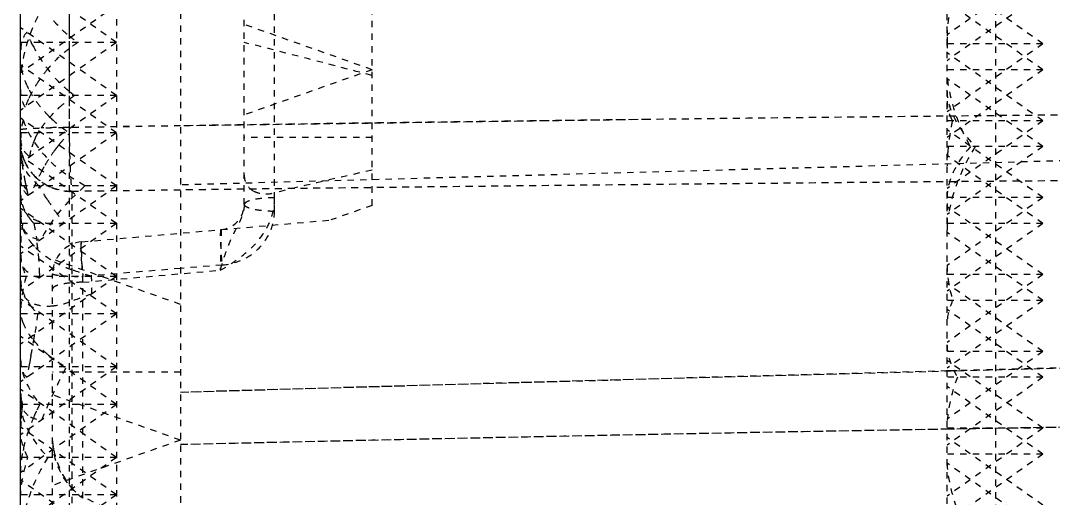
# Model space of a CAD drawing. Header units: millimetres. Extents: x 2089 to 2530, y 1631 to 2074.
# Drawn here: x 2403.78 to 2420.03, y 1813.9 to 1821.41 of the extents above; entities that cross this region are included whole.
import ezdxf

# ---------------------------------------------------------------- set-up
doc = ezdxf.new("R2010")
doc.units = ezdxf.units.MM
doc.linetypes.add('HIDDEN', pattern=[0.2, 0.1, -0.1])
doc.layers.add('DEFAULT_2', color=8, linetype='HIDDEN')

msp = doc.modelspace()

# ---------------------------------------------------------------- linework, layer by layer
at = {"color": 7, "linetype": 'Continuous'}
msp.add_line((2403.781, 1713.577), (2403.781, 2013.577), dxfattribs=at)
at = {"layer": 'DEFAULT_2', "color": 8, "linetype": 'HIDDEN'}
for p, q in [((2418.354, 1804.815), (2418.354, 1868.146)), ((2406.294, 1857.933), (2406.294, 1775.063)), ((2419.122, 1808.3), (2419.121, 1855.52)), ((2405.289, 1854.83), (2405.289, 1774.058)), ((2409.309, 1818.504), (2409.309, 1850.963)), ((2407.298, 1818.52), (2407.298, 1850.685)), ((2407.775, 1818.414), (2407.772, 1827.357)), ((2404.543, 1822.885), (2404.544, 1820.297)), ((2404.55, 1809.323), (2404.55, 1822.565)), ((2419.861, 1822.25), (2418.354, 1821.184)), ((2405.289, 1821.063), (2403.781, 1822.129)), ((2419.861, 1821.042), (2418.354, 1822.108)), ((2419.861, 1821.844), (2418.354, 1820.778)), ((2419.861, 1820.636), (2418.354, 1821.702)), ((2405.289, 1821.652), (2403.781, 1820.586)), ((2405.289, 1820.23), (2403.781, 1821.296)), ((2409.309, 1820.636), (2407.298, 1821.347)), ((2405.289, 1821.063), (2403.781, 1819.997)), ((2405.289, 1821.063), (2403.781, 1821.063)), ((2419.861, 1821.042), (2418.354, 1819.976)), ((2419.861, 1821.042), (2418.358, 1821.042)), ((2404.543, 1820.965), (2404.543, 1819.728)), ((2419.861, 1819.834), (2418.354, 1820.9)), ((2405.289, 1819.642), (2403.781, 1820.708)), ((2409.309, 1820.636), (2407.298, 1819.926)), ((2419.861, 1820.636), (2418.354, 1820.636)), ((2419.861, 1820.636), (2418.354, 1819.57)), ((2419.861, 1819.428), (2418.354, 1820.494)), ((2405.289, 1820.23), (2403.781, 1819.164)), ((2405.289, 1820.23), (2403.781, 1820.23)), ((2404.628, 1820.23), (2404.605, 1820.213)), ((2404.606, 1820.248), (2404.628, 1820.23)), ((2404.543, 1820.168), (2404.543, 1820.022)), ((2404.543, 1820.022), (2404.543, 1819.728)), ((2405.289, 1818.809), (2403.781, 1819.875)), ((2406.294, 1819.752), (2404.543, 1819.728)), ((2413.645, 1819.854), (2406.294, 1819.752)), ((2419.861, 1819.834), (2418.354, 1819.834)), ((2419.861, 1819.834), (2418.354, 1818.768)), ((2405.289, 1819.642), (2403.781, 1818.576)), ((2405.289, 1819.642), (2403.781, 1819.642)), ((2419.861, 1818.626), (2418.354, 1819.692)), ((2409.309, 1819.57), (2407.298, 1819.57)), ((2419.861, 1819.428), (2418.354, 1819.428)), ((2419.861, 1819.428), (2418.354, 1818.362)), ((2405.289, 1818.22), (2403.781, 1819.286)), ((2425.415, 1819.347), (2406.294, 1818.825)), ((2419.861, 1818.22), (2418.354, 1819.286)), ((2404.79, 1818.809), (2404.55, 1818.958)), ((2405.289, 1818.809), (2403.781, 1817.743)), ((2405.289, 1818.809), (2403.781, 1818.809)), ((2404.79, 1818.809), (2404.55, 1818.58)), ((2403.889, 1818.69), (2403.896, 1818.657)), ((2406.293, 1818.746), (2404.585, 1818.723)), ((2404.585, 1818.723), (2404.585, 1813.028)), ((2419.861, 1818.626), (2418.354, 1818.626)), ((2419.861, 1818.626), (2418.354, 1817.56)), ((2405.289, 1817.388), (2403.781, 1818.454)), ((2409.309, 1818.504), (2408.659, 1818.275)), ((2419.861, 1817.418), (2418.354, 1818.484)), ((2405.289, 1818.22), (2403.781, 1817.154)), ((2405.289, 1818.22), (2403.781, 1818.22)), ((2404.742, 1817.932), (2408.659, 1818.275)), ((2419.861, 1818.22), (2418.354, 1818.22)), ((2419.861, 1818.22), (2418.354, 1817.154)), ((2419.861, 1817.012), (2418.354, 1818.078)), ((2405.289, 1816.799), (2403.781, 1817.865)), ((2406.294, 1816.948), (2404.33, 1817.642)), ((2404.76, 1817.297), (2406.918, 1817.486)), ((2406.294, 1817.513), (2404.892, 1817.398)), ((2406.949, 1817.567), (2406.294, 1817.513)), ((2405.289, 1817.388), (2403.781, 1816.322)), ((2405.289, 1817.388), (2403.781, 1817.388)), ((2404.284, 1799.357), (2404.284, 1817.431)), ((2404.892, 1817.398), (2404.76, 1817.387)), ((2404.76, 1813.902), (2404.76, 1817.387)), ((2419.861, 1817.418), (2418.354, 1817.418)), ((2419.861, 1817.418), (2418.354, 1816.352)), ((2419.861, 1816.21), (2418.354, 1817.276)), ((2405.289, 1815.966), (2403.781, 1817.032)), ((2419.861, 1817.012), (2418.354, 1817.012)), ((2419.861, 1817.012), (2418.354, 1815.946)), ((2419.861, 1815.803), (2418.354, 1816.869)), ((2405.289, 1816.799), (2403.781, 1815.733)), ((2405.289, 1816.799), (2403.781, 1816.799)), ((2405.289, 1815.378), (2403.781, 1816.444)), ((2419.861, 1816.21), (2418.354, 1816.21)), ((2419.861, 1816.21), (2418.354, 1815.144)), ((2403.926, 1816.054), (2403.919, 1816.017)), ((2403.942, 1816.141), (2403.926, 1816.054)), ((2419.861, 1815.002), (2418.354, 1816.068)), ((2405.289, 1815.966), (2403.781, 1814.901)), ((2405.289, 1815.966), (2403.781, 1815.966)), ((2406.294, 1815.882), (2404.284, 1815.882)), ((2418.465, 1815.906), (2418.354, 1815.903)), ((2418.513, 1815.907), (2418.465, 1815.906)), ((2419.861, 1815.803), (2418.354, 1815.803)), ((2419.861, 1815.803), (2418.354, 1814.737)), ((2405.289, 1814.545), (2403.781, 1815.611)), ((2406.294, 1814.816), (2404.284, 1815.526)), ((2419.861, 1814.595), (2418.354, 1815.661)), ((2405.289, 1815.378), (2403.781, 1815.378)), ((2405.289, 1815.378), (2403.783, 1814.308)), ((2421.871, 1815.045), (2418.354, 1814.988)), ((2405.289, 1813.956), (2403.781, 1815.022)), ((2419.861, 1815.002), (2418.354, 1815.002)), ((2419.861, 1815.002), (2418.354, 1813.936)), ((2406.294, 1814.816), (2404.284, 1814.105)), ((2419.861, 1813.793), (2418.354, 1814.859)), ((2405.289, 1814.545), (2403.781, 1814.545)), ((2405.289, 1814.545), (2403.781, 1813.479)), ((2419.861, 1814.595), (2418.354, 1814.595)), ((2419.861, 1814.595), (2418.354, 1813.529)), ((2419.861, 1813.387), (2418.354, 1814.453)), ((2405.289, 1813.124), (2403.781, 1814.19)), ((2405.289, 1813.956), (2403.781, 1813.956)), ((2405.289, 1813.956), (2403.781, 1812.891)), ((2405.106, 1813.75), (2404.76, 1813.929))]:
    msp.add_line(p, q, dxfattribs=at)
for centre, radius, start, end in [((2418.996, 1820.971), 0.642, 173.6374, 179.8989), ((2406.055, 1822.07), 2.334, 206.7014, 220.7261), ((2404.519, 1820.782), 0.739, 185.9742, 189.7585), ((2405.869, 1819.249), 2.173, 139.8102, 145.0822), ((2405.853, 1819.262), 2.152, 138.7172, 139.8048), ((2405.137, 1820.978), 1.389, 203.1317, 208.5622), ((2405.789, 1819.302), 2.076, 146.1159, 152.0728), ((2405.861, 1819.254), 2.164, 145.0781, 146.1357), ((2405.611, 1819.398), 1.874, 152.1148, 155.5701), ((2405.42, 1819.484), 1.665, 155.5441, 160.2071), ((2405.558, 1821.237), 1.884, 215.8925, 222.3473), ((2405.614, 1821.286), 1.959, 222.3024, 225.1917), ((2442.832, -626.176), 2446.204, 90.396766, 90.896844), ((2440.705, -410.107), 2230.125, 90.432238, 90.695232), ((2405.624, 1821.296), 1.972, 225.1894, 226.8221), ((2419.362, 1820.29), 1.033, 204.4118, 206.2035), ((2404.521, 1819.493), 0.74, 180.026, 203.0517), ((2404.783, 1819.182), 0.86, 160.7167, 163.6955), ((2404.85, 1819.158), 0.931, 153.7628, 160.6636), ((2406.201, 1817.992), 2.334, 140.7535, 142.9757), ((2406.582, 1819.529), 2.803, 185.0587, 186.702), ((2406.513, 1817.758), 2.724, 143.7437, 147.4469), ((2406.401, 1817.839), 2.586, 142.954, 143.7329), ((2406.959, 1819.572), 3.183, 186.6793, 187.3057), ((2404.551, 1819.507), 0.774, 203.1621, 225.2862), ((2406.748, 1817.615), 2.999, 150.077, 151.3742), ((2406.633, 1817.681), 2.866, 147.4451, 150.0849), ((2410.683, 1820.212), 6.962, 190.5956, 191.4893), ((2406.791, 1817.59), 3.048, 151.3709, 158.7578), ((2442.872, -1039.421), 2858.401, 90.340383, 90.767476), ((2413.222, 1820.725), 9.552, 191.471, 191.8199), ((2417.516, 1821.625), 13.939, 191.8269, 192.1551), ((2442.8, -1034.035), 2853.015, 90.379951, 90.73317), ((2408.72, 1821.53), 5.389, 212.9597, 215.4015), ((2406.897, 1818.524), 0.402, 275, 0), ((2404.616, 1818.823), 0.869, 211.5176, 216.6725), ((2404.724, 1818.904), 1.004, 216.6764, 222.9064), ((2408.699, 1821.507), 5.358, 215.3339, 217.767), ((2404.815, 1818.62), 1.115, 220.9351, 222.6957), ((2399.428, 1817.273), 4.656, 6.7321, 8.3258), ((2399.847, 1817.322), 4.235, 4.4364, 6.738), ((2404.786, 1817.431), 0.502, 95, 180), ((2400.08, 1817.341), 4.001, 1.1773, 4.423), ((2412.624, 1818.12), 7.898, 183.8361, 184.9821), ((2400.129, 1817.342), 3.952, 0.3478, 1.1714), ((2404.779, 1822.511), 5.124, 267.802, 269.7864), ((2412.876, 1818.139), 8.151, 184.9616, 185.2899), ((2404.787, 1817.557), 1.056, 212.6934, 214.5915), ((2404.842, 1817.595), 1.124, 214.5908, 216.4529), ((2387.407, 1819.25), 16.826, 349.3499, 350.2036), ((2393.669, 1818.159), 10.469, 350.2584, 350.7354), ((2446.722, 1807.871), 43.571, 169.2257, 169.5124), ((2405.305, 1817.49), 1.723, 230.2555, 242.134), ((2508.723, -1677.201), 3494.267, 91.366075, 91.679782), ((2530.147, -2407.686), 4225.068, 91.516191, 91.679801), ((2404.497, 1815.587), 0.719, 191.7562, 195.0218), ((2408.119, 1814.812), 4.347, 172.5249, 173.6219), ((2404.562, 1815.604), 0.786, 194.9998, 196.7492), ((2406.82, 1813.966), 3.081, 152.7373, 155.0145), ((2406.767, 1814.951), 2.988, 174.3324, 176.7647), ((2407.5, 1814.882), 3.723, 173.6337, 174.3889), ((2406.801, 1813.976), 3.06, 155.0152, 156.7343), ((2406.773, 1813.988), 3.029, 156.7312, 160.2926), ((2450.45, -77.327), 1892.587, 90.758194, 91.336902), ((2406.703, 1814.013), 2.955, 160.2951, 161.1099), ((2450.385, -74.494), 1889.754, 90.971209, 91.336944), ((2406.006, 1814.211), 2.229, 167.6252, 168.5158), ((2418.901, 1814.426), 0.548, 177.1548, 180.0201)]:
    msp.add_arc(centre, radius, start, end, dxfattribs=at)
for centre, major_axis, ratio, start_param, end_param in [((2419.158, 1821.887), (0.583, 1.242), 0.445634, 1.811117, 2.382069), ((2404.585, 1821.178), (0.583, 1.242), 0.445633, 1.394909, 2.259094), ((3181.911, 1797.525), (1041.523, -449.615), 0.327635, -2.261907, -2.261718), ((3119.693, 1797.35), (1049.187, 455.269), 0.324736, 2.17154, 2.171711), ((2393.45, 1817.966), (34.927, -6.358), 0.16746, 1.130206, 1.193773), ((2419.158, 1820.427), (-0.583, 1.242), 0.445634, 0.759523, 0.858674), ((2404.585, 1819.889), (-0.583, 1.242), 0.445633, 0.666507, 0.759523), ((2404.585, 1821.138), (0.705, 0.737), 0.52395, -3.642384, -3.519409), ((2419.158, 1819.911), (-0.583, 1.242), 0.445633, 0.891996, 1.755205), ((3180.821, 1797.522), (1041.527, -449.617), 0.327635, -2.260367, -2.260278), ((2419.158, 1819.823), (-0.705, 0.737), 0.52395, 0.500791, 1.606244), ((3120.796, 1797.353), (1049.19, 455.27), 0.324736, 2.173041, 2.17312), ((2404.585, 1818.832), (-0.583, 1.242), 0.445633, 0.439033, 0.759523), ((2404.585, 1819.615), (-0.705, 0.737), 0.52395, 0.821282, 2.027955), ((2419.158, 1819.114), (0.705, 0.737), 0.52395, 1.645119, 2.640801), ((2419.158, 1818.819), (0.583, 1.242), 0.445634, 1.276617, 2.130295), ((2404.585, 1819.481), (0.705, 0.737), 0.52395, 2.640801, 3.300306), ((2417.608, 1815.564), (29.865, 5.437), 0.16746, 1.821805, 1.875688), ((2404.585, 1817.569), (0.583, 1.242), 0.445633, 7.138092, 7.737892), ((2419.158, 1819.003), (0.705, 0.737), 0.52395, -3.642384, -3.39061), ((2404.585, 1817.957), (-0.705, 0.737), 0.52395, 6.783977, 7.063859), ((2404.585, 1818.794), (0.705, 0.737), 0.52395, -3.642384, -2.715021), ((2419.158, 1817.83), (-0.705, 0.737), 0.52395, 0.500791, 0.61419), ((2404.585, 1818.626), (0.583, 1.242), 0.445633, -4.180998, -3.901116), ((2419.158, 1818.819), (0.583, 1.242), 0.445634, 2.268671, 2.382069), ((2404.585, 1817.27), (-0.705, 0.737), 0.52395, 0.500792, 0.962962), ((2405.388, 1812.953), (11.97, -4.753), 0.310029, 1.734328, 1.759918), ((2419.158, 1816.843), (-0.583, 1.242), 0.445633, 0.759523, 1.231077), ((2404.585, 1817.569), (0.583, 1.242), 0.445633, 1.919899, 2.382069), ((2392.843, 1812.953), (11.97, 4.753), 0.310029, -0.146468, -0.081447), ((2405.189, 1812.953), (11.97, 4.753), 0.310029, 1.472286, 1.498412), ((2419.158, 1817.121), (0.705, 0.737), 0.52395, 2.169247, 2.640801), ((2419.158, 1815.838), (-0.705, 0.737), 0.52395, 0.500791, 1.147654), ((2404.585, 1815.613), (-0.705, 0.737), 0.52395, 6.783977, 7.678131), ((2419.158, 1815.75), (0.583, 1.242), 0.445634, 1.735207, 2.382069), ((2404.585, 1814.926), (-0.705, 0.737), 0.52395, 0.500792, 1.586273), ((2404.786, 1814.568), (-0.279, 0.668), 0.625763, 0.982147, 2.500583), ((2404.585, 1813.959), (0.583, 1.242), 0.445633, 1.296588, 2.151586), ((2419.158, 1813.774), (-0.583, 1.242), 0.445633, 0.800509, 1.674388)]:
    msp.add_ellipse(centre, major_axis=major_axis, ratio=ratio, start_param=start_param, end_param=end_param, dxfattribs=at)
for points, knots in [([(2404.544, 1831.779), (2404.544, 1830.895), (2404.542, 1827.359), (2404.543, 1823.822), (2404.544, 1821.169)], [0, 0, 0, 0, 0.249901, 1, 1, 1, 1]), ([(2404.297, 1821.406), (2404.316, 1821.385), (2404.392, 1821.301), (2404.476, 1821.223), (2404.543, 1821.169)], [0, 0, 0, 0, 0.246784, 1, 1, 1, 1]), ([(2403.879, 1821.227), (2403.844, 1821.189), (2403.792, 1821.089), (2403.781, 1820.98), (2403.781, 1820.924)], [0, 0, 0, 0, 0.483431, 1, 1, 1, 1]), ([(2403.97, 1821.021), (2403.961, 1821.038), (2403.928, 1821.106), (2403.899, 1821.175), (2403.879, 1821.227)], [0, 0, 0, 0, 0.254969, 1, 1, 1, 1]), ([(2404.543, 1820.966), (2404.514, 1820.945), (2404.404, 1820.859), (2404.304, 1820.761), (2404.236, 1820.682)], [0, 0, 0, 0, 0.253429, 1, 1, 1, 1]), ([(2403.791, 1820.657), (2403.794, 1820.638), (2403.81, 1820.561), (2403.836, 1820.487), (2403.86, 1820.432)], [0, 0, 0, 0, 0.239582, 1, 1, 1, 1]), ([(2404.543, 1820.298), (2404.519, 1820.317), (2404.428, 1820.394), (2404.344, 1820.48), (2404.286, 1820.547)], [0, 0, 0, 0, 0.252993, 1, 1, 1, 1]), ([(2403.853, 1820.048), (2403.84, 1820.069), (2403.794, 1820.161), (2403.781, 1820.265), (2403.781, 1820.343)], [0, 0, 0, 0, 0.240562, 1, 1, 1, 1]), ([(2403.917, 1820.314), (2403.925, 1820.298), (2403.96, 1820.236), (2404, 1820.176), (2404.031, 1820.132)], [0, 0, 0, 0, 0.244791, 1, 1, 1, 1]), ([(2418.354, 1820.14), (2418.354, 1820.124), (2418.357, 1820.058), (2418.373, 1819.992), (2418.389, 1819.944)], [0, 0, 0, 0, 0.237126, 1, 1, 1, 1]), ([(2404.106, 1819.721), (2404.126, 1819.75), (2404.212, 1819.864), (2404.31, 1819.969), (2404.389, 1820.042)], [0, 0, 0, 0, 0.244045, 1, 1, 1, 1]), ([(2418.436, 1819.834), (2418.428, 1819.793), (2418.399, 1819.633), (2418.376, 1819.472), (2418.365, 1819.352)], [0, 0, 0, 0, 0.253415, 1, 1, 1, 1]), ([(2403.781, 1819.694), (2403.781, 1819.695), (2403.786, 1819.698), (2403.795, 1819.7), (2403.812, 1819.704), (2403.848, 1819.708), (2403.912, 1819.713), (2404.007, 1819.718), (2404.126, 1819.722), (2404.259, 1819.726), (2404.4, 1819.728), (2404.496, 1819.728), (2404.543, 1819.728)], [0, 0, 0, 0, 0.005592, 0.018576, 0.040218, 0.071208, 0.162213, 0.289221, 0.447083, 0.625578, 0.813402, 1, 1, 1, 1]), ([(2404.015, 1819.57), (2404.021, 1819.583), (2404.048, 1819.635), (2404.08, 1819.685), (2404.106, 1819.721)], [0, 0, 0, 0, 0.243256, 1, 1, 1, 1]), ([(2404.543, 1819.728), (2404.505, 1819.728), (2404.36, 1819.727), (2404.214, 1819.725), (2404.106, 1819.721)], [0, 0, 0, 0, 0.257497, 1, 1, 1, 1]), ([(2404.393, 1819.468), (2404.406, 1819.483), (2404.456, 1819.543), (2404.51, 1819.6), (2404.552, 1819.64)], [0, 0, 0, 0, 0.247194, 1, 1, 1, 1]), ([(2404.543, 1819.728), (2404.544, 1819.619), (2404.548, 1819.411), (2404.556, 1819.124), (2404.569, 1818.899), (2404.578, 1818.772), (2404.585, 1818.723)], [0, 0, 0, 0, 0.325628, 0.620874, 0.85398, 1, 1, 1, 1]), ([(2403.781, 1819.542), (2403.781, 1819.506), (2403.791, 1819.435), (2403.824, 1819.371), (2403.845, 1819.344)], [0, 0, 0, 0, 0.514824, 1, 1, 1, 1]), ([(2404.585, 1818.723), (2404.485, 1818.723), (2404.275, 1818.761), (2404.003, 1818.931), (2403.822, 1819.193), (2403.781, 1819.396), (2403.781, 1819.493)], [0, 0, 0, 0, 0.244992, 0.507172, 0.764817, 1, 1, 1, 1]), ([(2403.929, 1819.269), (2403.929, 1819.281), (2403.935, 1819.334), (2403.946, 1819.385), (2403.957, 1819.424)], [0, 0, 0, 0, 0.241727, 1, 1, 1, 1]), ([(2403.791, 1819.246), (2403.789, 1819.255), (2403.784, 1819.288), (2403.781, 1819.321), (2403.781, 1819.346)], [0, 0, 0, 0, 0.257929, 1, 1, 1, 1]), ([(2418.365, 1819.352), (2418.363, 1819.333), (2418.357, 1819.258), (2418.354, 1819.183), (2418.354, 1819.128)], [0, 0, 0, 0, 0.253175, 1, 1, 1, 1]), ([(2403.818, 1819.151), (2403.815, 1819.159), (2403.804, 1819.19), (2403.796, 1819.222), (2403.791, 1819.246)], [0, 0, 0, 0, 0.257254, 1, 1, 1, 1]), ([(2404.071, 1818.809), (2404.042, 1818.834), (2403.938, 1818.931), (2403.855, 1819.053), (2403.818, 1819.151)], [0, 0, 0, 0, 0.267184, 1, 1, 1, 1]), ([(2403.896, 1818.657), (2403.861, 1818.692), (2403.8, 1818.779), (2403.781, 1818.883), (2403.781, 1818.935)], [0, 0, 0, 0, 0.487111, 1, 1, 1, 1]), ([(2407.298, 1818.979), (2407.298, 1818.93), (2407.322, 1818.826), (2407.401, 1818.754), (2407.447, 1818.729)], [0, 0, 0, 0, 0.486537, 1, 1, 1, 1]), ([(2404.268, 1818.786), (2404.293, 1818.775), (2404.396, 1818.739), (2404.505, 1818.723), (2404.585, 1818.723)], [0, 0, 0, 0, 0.257248, 1, 1, 1, 1]), ([(2403.781, 1818.668), (2403.781, 1818.656), (2403.783, 1818.605), (2403.794, 1818.555), (2403.806, 1818.518)], [0, 0, 0, 0, 0.237954, 1, 1, 1, 1]), ([(2403.781, 1818.619), (2403.781, 1818.569), (2403.8, 1818.468), (2403.891, 1818.344), (2404.024, 1818.262), (2404.127, 1818.234), (2404.181, 1818.226)], [0, 0, 0, 0, 0.248031, 0.483924, 0.730258, 1, 1, 1, 1]), ([(2406.918, 1817.486), (2406.974, 1817.512), (2407.081, 1817.576), (2407.256, 1817.704), (2407.449, 1817.859), (2407.624, 1818.079), (2407.742, 1818.33), (2407.777, 1818.516), (2407.772, 1818.607)], [0, 0, 0, 0, 0.125578, 0.251795, 0.44013, 0.627003, 0.81477, 1, 1, 1, 1]), ([(2407.775, 1818.624), (2407.715, 1818.624), (2407.602, 1818.618), (2407.454, 1818.599), (2407.355, 1818.571), (2407.309, 1818.543), (2407.298, 1818.527), (2407.298, 1818.52)], [0, 0, 0, 0, 0.356212, 0.678097, 0.894337, 0.958964, 1, 1, 1, 1]), ([(2407.447, 1818.729), (2407.469, 1818.718), (2407.574, 1818.677), (2407.691, 1818.682), (2407.775, 1818.702)], [0, 0, 0, 0, 0.227433, 1, 1, 1, 1]), ([(2403.806, 1818.518), (2403.81, 1818.506), (2403.828, 1818.454), (2403.853, 1818.405), (2403.875, 1818.369)], [0, 0, 0, 0, 0.239583, 1, 1, 1, 1]), ([(2407.298, 1818.52), (2407.298, 1818.455), (2407.266, 1818.316), (2407.15, 1818.109), (2407.021, 1817.833), (2406.955, 1817.613), (2406.918, 1817.486)], [0, 0, 0, 0, 0.175753, 0.377252, 0.641462, 1, 1, 1, 1]), ([(2407.298, 1818.524), (2407.298, 1818.506), (2407.333, 1818.481), (2407.381, 1818.463), (2407.468, 1818.439), (2407.6, 1818.421), (2407.713, 1818.415), (2407.775, 1818.414)], [0, 0, 0, 0, 0.107718, 0.201839, 0.323011, 0.633315, 1, 1, 1, 1]), ([(2403.834, 1818.099), (2403.825, 1818.118), (2403.797, 1818.188), (2403.781, 1818.264), (2403.781, 1818.32)], [0, 0, 0, 0, 0.269027, 1, 1, 1, 1]), ([(2406.949, 1817.567), (2407.057, 1817.576), (2407.272, 1817.631), (2407.545, 1817.819), (2407.731, 1818.091), (2407.775, 1818.308), (2407.775, 1818.414)], [0, 0, 0, 0, 0.25206, 0.503255, 0.752721, 1, 1, 1, 1]), ([(2404.181, 1818.226), (2404.203, 1818.222), (2404.297, 1818.211), (2404.392, 1818.216), (2404.464, 1818.226)], [0, 0, 0, 0, 0.237646, 1, 1, 1, 1]), ([(2406.932, 1818.123), (2406.933, 1818.124), (2406.933, 1818.117), (2406.934, 1818.111), (2406.934, 1818.095), (2406.934, 1818.075), (2406.934, 1818.05), (2406.934, 1818.005), (2406.932, 1817.938), (2406.93, 1817.844), (2406.927, 1817.735), (2406.922, 1817.614), (2406.919, 1817.529), (2406.918, 1817.486)], [0, 0, 0, 0, 0.004849, 0.018733, 0.041574, 0.073129, 0.113135, 0.161327, 0.281192, 0.430033, 0.603023, 0.7948, 1, 1, 1, 1]), ([(2406.932, 1818.123), (2406.928, 1818.123), (2406.925, 1818.104), (2406.922, 1818.077), (2406.921, 1818.022), (2406.923, 1817.95), (2406.927, 1817.862), (2406.935, 1817.732), (2406.943, 1817.633), (2406.949, 1817.567)], [0, 0, 0, 0, 0.019988, 0.075244, 0.170843, 0.303232, 0.465369, 0.644297, 1, 1, 1, 1]), ([(2403.972, 1817.89), (2403.958, 1817.906), (2403.905, 1817.971), (2403.859, 1818.043), (2403.834, 1818.099)], [0, 0, 0, 0, 0.260876, 1, 1, 1, 1]), ([(2404.254, 1817.649), (2404.23, 1817.665), (2404.137, 1817.728), (2404.052, 1817.802), (2403.995, 1817.864)], [0, 0, 0, 0, 0.252562, 1, 1, 1, 1]), ([(2404.743, 1817.591), (2404.739, 1817.65), (2404.734, 1817.749), (2404.732, 1817.849), (2404.734, 1817.889)], [0, 0, 0, 0, 0.595801, 1, 1, 1, 1]), ([(2404.734, 1817.889), (2404.734, 1817.899), (2404.735, 1817.913), (2404.738, 1817.927), (2404.741, 1817.932), (2404.742, 1817.932)], [0, 0, 0, 0, 0.716218, 0.907859, 1, 1, 1, 1]), ([(2404.76, 1817.297), (2404.758, 1817.34), (2404.754, 1817.424), (2404.748, 1817.545), (2404.744, 1817.653), (2404.741, 1817.747), (2404.739, 1817.814), (2404.739, 1817.858), (2404.739, 1817.884), (2404.739, 1817.903), (2404.74, 1817.919), (2404.741, 1817.926), (2404.741, 1817.932), (2404.742, 1817.932)], [0, 0, 0, 0, 0.204743, 0.396622, 0.5692, 0.717682, 0.837901, 0.886361, 0.92654, 0.958099, 0.980879, 0.994797, 1, 1, 1, 1]), ([(2404.081, 1817.366), (2404.001, 1817.384), (2403.881, 1817.439), (2403.794, 1817.581), (2403.781, 1817.662), (2403.781, 1817.703)], [0, 0, 0, 0, 0.507239, 0.746625, 1, 1, 1, 1]), ([(2404.585, 1817.491), (2404.557, 1817.5), (2404.442, 1817.542), (2404.332, 1817.599), (2404.254, 1817.649)], [0, 0, 0, 0, 0.243295, 1, 1, 1, 1]), ([(2403.781, 1817.328), (2403.781, 1817.315), (2403.784, 1817.257), (2403.797, 1817.2), (2403.812, 1817.159)], [0, 0, 0, 0, 0.236638, 1, 1, 1, 1]), ([(2404.284, 1817.431), (2404.284, 1817.427), (2404.299, 1817.42), (2404.324, 1817.414), (2404.368, 1817.406), (2404.402, 1817.403), (2404.422, 1817.401)], [0, 0, 0, 0, 0.085712, 0.280305, 0.588336, 1, 1, 1, 1]), ([(2404.422, 1817.401), (2404.433, 1817.4), (2404.487, 1817.395), (2404.541, 1817.393), (2404.582, 1817.391)], [0, 0, 0, 0, 0.222855, 1, 1, 1, 1]), ([(2403.781, 1817.261), (2403.781, 1817.209), (2403.802, 1817.103), (2403.914, 1816.983), (2404.077, 1816.924), (2404.196, 1816.92), (2404.259, 1816.924)], [0, 0, 0, 0, 0.237234, 0.465035, 0.714826, 1, 1, 1, 1]), ([(2403.812, 1817.159), (2403.817, 1817.144), (2403.84, 1817.084), (2403.871, 1817.028), (2403.898, 1816.986)], [0, 0, 0, 0, 0.239679, 1, 1, 1, 1]), ([(2404.76, 1817.297), (2404.7, 1817.296), (2404.587, 1817.29), (2404.439, 1817.272), (2404.34, 1817.244), (2404.294, 1817.216), (2404.284, 1817.199), (2404.284, 1817.193)], [0, 0, 0, 0, 0.35624, 0.678129, 0.894352, 0.95897, 1, 1, 1, 1]), ([(2404.259, 1816.924), (2404.285, 1816.926), (2404.396, 1816.938), (2404.505, 1816.968), (2404.585, 1816.998)], [0, 0, 0, 0, 0.238583, 1, 1, 1, 1]), ([(2403.825, 1816.649), (2403.818, 1816.667), (2403.794, 1816.733), (2403.781, 1816.804), (2403.781, 1816.856)], [0, 0, 0, 0, 0.266369, 1, 1, 1, 1]), ([(2403.968, 1816.406), (2403.953, 1816.425), (2403.897, 1816.502), (2403.851, 1816.585), (2403.825, 1816.649)], [0, 0, 0, 0, 0.261342, 1, 1, 1, 1]), ([(2404.203, 1816.165), (2404.181, 1816.183), (2404.096, 1816.257), (2404.019, 1816.34), (2403.968, 1816.406)], [0, 0, 0, 0, 0.255138, 1, 1, 1, 1]), ([(2403.879, 1815.802), (2403.847, 1815.831), (2403.795, 1815.907), (2403.781, 1815.997), (2403.781, 1816.043)], [0, 0, 0, 0, 0.485624, 1, 1, 1, 1]), ([(2404.112, 1815.135), (2404.141, 1815.204), (2404.263, 1815.485), (2404.395, 1815.761), (2404.499, 1815.966)], [0, 0, 0, 0, 0.246814, 1, 1, 1, 1]), ([(2403.781, 1815.555), (2403.781, 1815.546), (2403.782, 1815.507), (2403.788, 1815.469), (2403.793, 1815.441)], [0, 0, 0, 0, 0.242437, 1, 1, 1, 1]), ([(2403.781, 1815.468), (2403.781, 1815.41), (2403.802, 1815.292), (2403.889, 1815.206), (2403.938, 1815.179)], [0, 0, 0, 0, 0.509717, 1, 1, 1, 1]), ([(2403.938, 1815.179), (2403.951, 1815.173), (2404.005, 1815.148), (2404.066, 1815.137), (2404.112, 1815.135)], [0, 0, 0, 0, 0.235385, 1, 1, 1, 1]), ([(2403.894, 1814.545), (2403.877, 1814.578), (2403.819, 1814.703), (2403.781, 1814.841), (2403.781, 1814.942)], [0, 0, 0, 0, 0.269986, 1, 1, 1, 1]), ([(2403.828, 1814.689), (2403.833, 1814.712), (2403.856, 1814.807), (2403.884, 1814.9), (2403.907, 1814.969)], [0, 0, 0, 0, 0.245126, 1, 1, 1, 1]), ([(2404.76, 1813.902), (2404.686, 1813.949), (2404.566, 1814.073), (2404.399, 1814.341), (2404.321, 1814.561), (2404.297, 1814.706)], [0, 0, 0, 0, 0.277923, 0.532732, 1, 1, 1, 1]), ([(2403.781, 1813.922), (2403.781, 1814.024), (2403.809, 1814.236), (2403.863, 1814.441), (2403.894, 1814.545)], [0, 0, 0, 0, 0.48468, 1, 1, 1, 1]), ([(2403.783, 1814.308), (2403.783, 1814.336), (2403.787, 1814.453), (2403.803, 1814.568), (2403.821, 1814.655)], [0, 0, 0, 0, 0.242631, 1, 1, 1, 1])]:
    msp.add_open_spline(points, degree=3, knots=knots, dxfattribs=at)
for points in [[(2418.361, 1820.489), (2418.356, 1820.461), (2418.354, 1820.432), (2418.354, 1820.403)], [(2404.389, 1820.042), (2404.438, 1820.087), (2404.489, 1820.129), (2404.543, 1820.168)], [(2418.389, 1819.944), (2418.399, 1819.917), (2418.41, 1819.89), (2418.422, 1819.863)], [(2404.274, 1819.858), (2404.36, 1819.777), (2404.453, 1819.704), (2404.553, 1819.642)], [(2403.781, 1819.473), (2403.781, 1819.409), (2403.784, 1819.345), (2403.79, 1819.282)], [(2403.845, 1819.344), (2403.867, 1819.314), (2403.897, 1819.288), (2403.929, 1819.269)], [(2403.802, 1819.167), (2403.812, 1819.088), (2403.825, 1819.01), (2403.84, 1818.932)], [(2404.007, 1818.958), (2404.081, 1818.885), (2404.171, 1818.825), (2404.268, 1818.786)], [(2404.199, 1818.599), (2404.155, 1818.668), (2404.112, 1818.738), (2404.071, 1818.809)], [(2403.989, 1818.22), (2404.006, 1818.13), (2404.022, 1818.039), (2404.036, 1817.947)], [(2403.938, 1816.928), (2403.972, 1816.882), (2404.008, 1816.839), (2404.047, 1816.799)], [(2404.047, 1816.799), (2404.035, 1816.69), (2404.019, 1816.582), (2404.001, 1816.473)], [(2421.871, 1815.991), (2420.752, 1815.964), (2419.632, 1815.936), (2418.513, 1815.907)], [(2403.785, 1815.12), (2403.782, 1815.08), (2403.781, 1815.039), (2403.781, 1814.999)], [(2404.297, 1814.706), (2404.289, 1814.759), (2404.284, 1814.813), (2404.284, 1814.867)]]:
    msp.add_open_spline(points, degree=3, dxfattribs=at)

doc.saveas('drawing.dxf')
